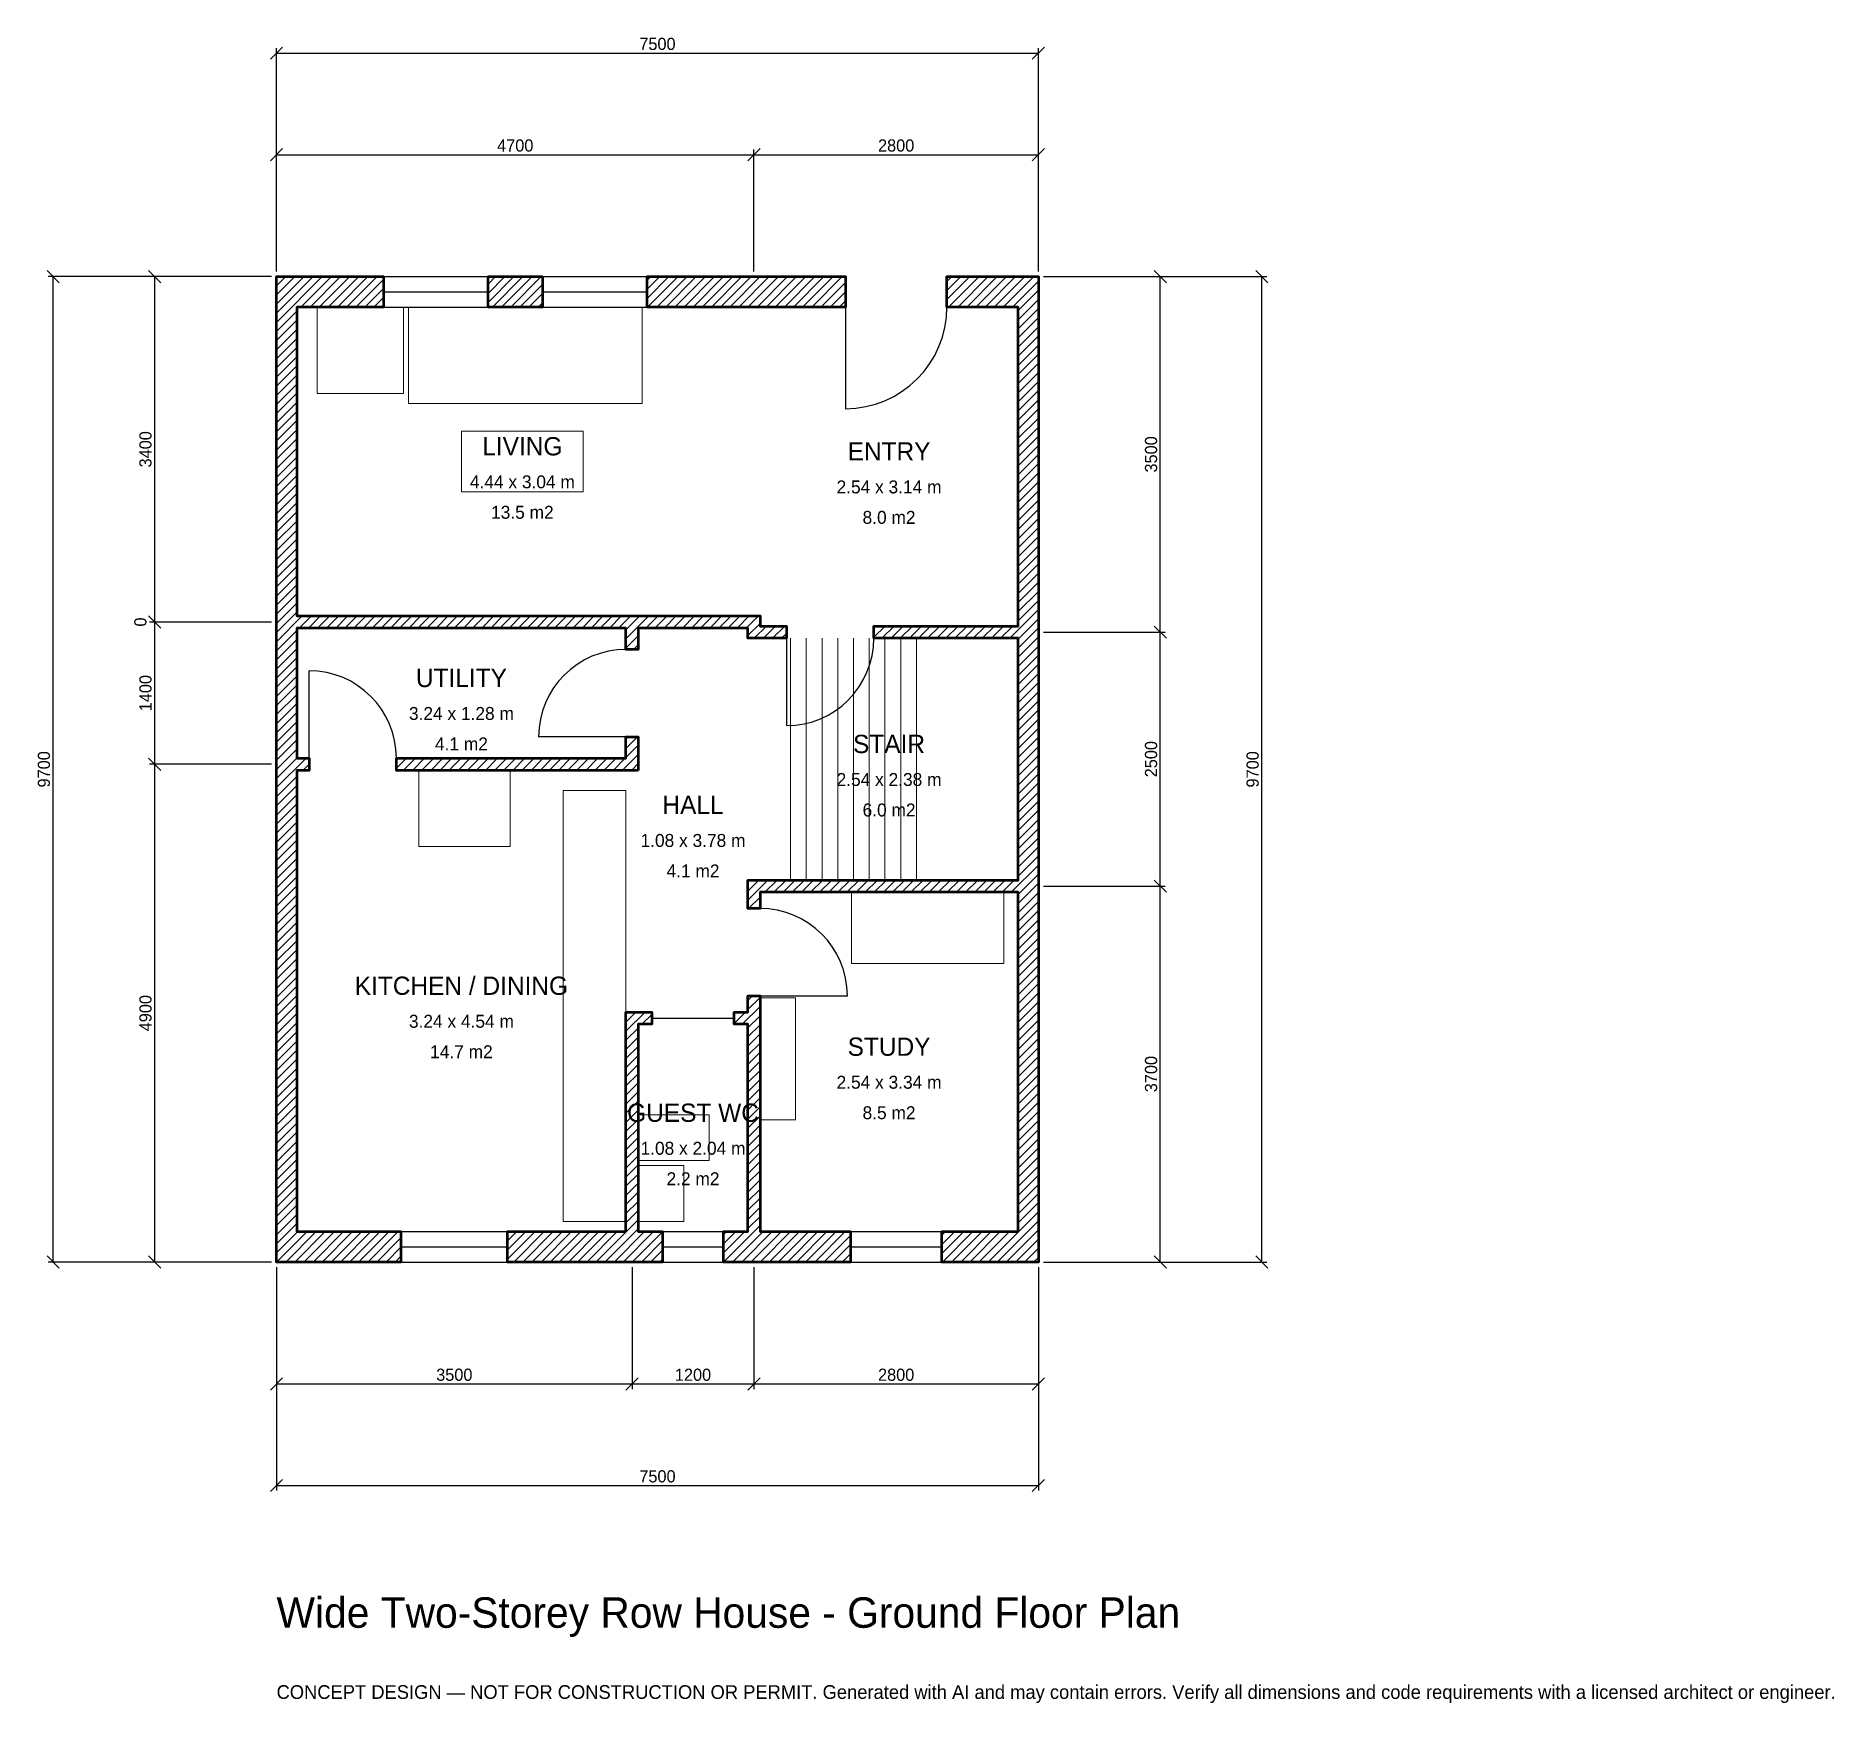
# Model space of a CAD drawing. Header units: millimetres. Extents: x -2369 to 15333, y -4341 to 12069.
import ezdxf
from ezdxf.enums import TextEntityAlignment as Align

# ---------------------------------------------------------------- set-up
doc = ezdxf.new("R2010")
doc.units = ezdxf.units.MM
for name, color, linetype, lineweight in [('A-ANNO-DIMS', 1, 'Continuous', 13), ('A-ANNO-TEXT', 7, 'Continuous', 18), ('A-AREA-IDEN', 7, 'Continuous', 18), ('A-DOOR', 2, 'Continuous', 25), ('A-FLOR-FIXT', 9, 'Continuous', 13), ('A-FLOR-STRS', 3, 'Continuous', 18), ('A-FURN', 9, 'Continuous', 13), ('A-GLAZ', 4, 'Continuous', 25), ('A-WALL', 7, 'Continuous', 50), ('A-WALL-PATT', 8, 'Continuous', 13)]:
    doc.layers.add(name, color=color, linetype=linetype, lineweight=lineweight)
doc.dimstyles.new('PLAN', dxfattribs={"dimtxt": 120, "dimasz": 80, "dimexe": 50, "dimexo": 50, "dimgap": 30, "dimtad": 1, "dimdec": 0, "dimtsz": 60, "dimcen": 2.5, "dimclrd": 1, "dimclre": 1, "dimazin": 3, "dimtfac": 1, "dimtmove": 0, "dimatfit": 3})

msp = doc.modelspace()

# ---------------------------------------------------------------- hatches: boundary and pattern name
at = {"layer": 'A-WALL-PATT'}
h = msp.add_hatch(dxfattribs=at)
h.set_pattern_fill('ANSI31', color=8, scale=20)
h.paths.add_polyline_path([(3350, 0), (2275, 0), (2275, 300), (3350, 300), (3440, 300), (3440, 2340), (3440, 2460), (3560, 2460), (3695, 2460), (3695, 2340), (3560, 2340), (3560, 300), (3650, 300), (3800, 300), (3800, 0), (3650, 0), (3560, 0), (3560, -0.001), (3440, -0.001), (3440, 0), (3350, 0)])
h.paths.add_polyline_path([(200, 0), (200, -0.001), (0, -0.001), (0, 0), (-0.001, 0), (-0.001, 0), (-0.001, 300), (0, 300), (0, 4800), (0, 4840), (-0.001, 4840), (-0.001, 4960), (0, 4960), (0, 5000), (0, 6200), (0, 6240), (-0.001, 6240), (-0.001, 6360), (0, 6360), (0, 6400), (0, 9400), (-0.001, 9400), (-0.001, 9700), (0, 9700), (0, 9700.001), (200, 9700.001), (200, 9700), (1051.6667, 9700), (1051.6667, 9400), (200, 9400), (200, 6400), (200, 6360), (3560, 6360), (3560, 6360), (4760, 6360), (4760, 6260), (5020, 6260), (5020, 6140), (4640, 6140), (4640, 6240), (3560, 6240), (3560, 6030), (3440, 6030), (3440, 6240), (3440, 6240), (200, 6240), (200, 6200), (200, 5000), (200, 4960), (320, 4960), (320, 4840), (200, 4840), (200, 4800), (200, 300), (1225, 300), (1225, 0), (200, 0)])
h.paths.add_polyline_path([(2618.3333, 9700), (2618.3333, 9400), (2081.6667, 9400), (2081.6667, 9700), (2618.3333, 9700)])
h.paths.add_polyline_path([(4550, 9700), (4850, 9700), (5600, 9700), (5600, 9400), (4850, 9400), (4550, 9400), (3648.3333, 9400), (3648.3333, 9700), (4550, 9700)])
h.paths.add_polyline_path([(7300, 9700), (7300, 9700.001), (7500, 9700.001), (7500, 9700), (7500.001, 9700), (7500.001, 9400), (7500, 9400), (7500, 6300), (7500, 6260), (7500.001, 6260), (7500.001, 6140), (7500, 6140), (7500, 6100), (7500, 3800), (7500, 3760), (7500.001, 3760), (7500.001, 3640), (7500, 3640), (7500, 3600), (7500, 300), (7500.001, 300), (7500.001, 0), (7500.001, 0), (7500, 0), (7500, -0.001), (7300, -0.001), (7300, 0), (6550, 0), (6550, 300), (7300, 300), (7300, 3600), (7300, 3640), (4760, 3640), (4760, 3480), (4640, 3480), (4640, 3640), (4640, 3760), (4760, 3760), (7300, 3760), (7300, 3800), (7300, 6100), (7300, 6140), (5880, 6140), (5880, 6260), (7300, 6260), (7300, 6300), (7300, 9400), (6600, 9400), (6600, 9700), (7300, 9700)])
h.paths.add_polyline_path([(4850, 0), (4760, 0), (4760, -0.001), (4640, -0.001), (4640, 0), (4550, 0), (4400, 0), (4400, 300), (4550, 300), (4640, 300), (4640, 2340), (4505, 2340), (4505, 2460), (4640, 2460), (4640, 2620), (4760, 2620), (4760, 2460), (4760, 2340), (4760, 300), (4850, 300), (5650, 300), (5650, 0), (4850, 0)])
h.paths.add_polyline_path([(3560, 4840), (3440, 4840), (1180, 4840), (1180, 4960), (3440, 4960), (3440, 5170), (3560, 5170), (3560, 4960), (3560, 4840)])

# ---------------------------------------------------------------- linework, layer by layer
at = {"layer": 'A-DOOR'}
for p, q in [((5600, 9400), (5600, 8400)), ((5020, 6140), (5020, 5280)), ((320, 4960), (320, 5820)), ((3440, 5170), (2580, 5170)), ((4760, 2620), (5620, 2620)), ((3695, 2400), (4505, 2400))]:
    msp.add_line(p, q, dxfattribs=at)
for centre, radius, start, end in [((5600, 9400), 1000, 270, 360), ((3440, 5170), 860, 90, 180), ((5020, 6140), 860, 270, 360), ((320, 4960), 860, 0, 90), ((4760, 2620), 860, 0, 90)]:
    msp.add_arc(centre, radius, start, end, dxfattribs=at)
at = {"layer": 'A-FLOR-FIXT'}
for points in [[(2820, 400), (3440, 400), (3440, 4640), (2820, 4640)], [(3560, 1000), (4260, 1000), (4260, 1450), (3560, 1450)], [(3560, 400), (4010, 400), (4010, 950), (3560, 950)]]:
    msp.add_lwpolyline(points, close=True, dxfattribs=at)
at = {"layer": 'A-FLOR-STRS'}
for p, q in [((5060, 3760), (5060, 6140)), ((5215, 3760), (5215, 6140)), ((5370, 3760), (5370, 6140)), ((5525, 3760), (5525, 6140)), ((5680, 3760), (5680, 6140)), ((5835, 3760), (5835, 6140)), ((5990, 3760), (5990, 6140)), ((6145, 3760), (6145, 6140)), ((6300, 3760), (6300, 6140))]:
    msp.add_line(p, q, dxfattribs=at)
at = {"layer": 'A-FURN'}
for points in [[(400, 8550), (1250, 8550), (1250, 9400), (400, 9400)], [(1300, 8450), (3600, 8450), (3600, 9400), (1300, 9400)], [(1820, 7580), (3020, 7580), (3020, 8180), (1820, 8180)], [(1400, 4090), (2300, 4090), (2300, 4840), (1400, 4840)], [(5660, 2940), (7160, 2940), (7160, 3640), (5660, 3640)], [(4760, 1400), (5110, 1400), (5110, 2600), (4760, 2600)]]:
    msp.add_lwpolyline(points, close=True, dxfattribs=at)
at = {"layer": 'A-GLAZ'}
for p, q in [((1051.6667, 9700), (2081.6667, 9700)), ((2618.3333, 9700), (3648.3333, 9700)), ((1051.6667, 9550), (2081.6667, 9550)), ((1051.6667, 9400), (2081.6667, 9400)), ((2618.3333, 9550), (3648.3333, 9550)), ((2618.3333, 9400), (3648.3333, 9400)), ((1225, 300), (2275, 300)), ((3800, 300), (4400, 300)), ((5650, 300), (6550, 300)), ((1225, 150), (2275, 150)), ((1225, 0), (2275, 0)), ((3800, 150), (4400, 150)), ((3800, 0), (4400, 0)), ((5650, 150), (6550, 150)), ((5650, 0), (6550, 0))]:
    msp.add_line(p, q, dxfattribs=at)
at = {"layer": 'A-WALL'}
for points in [[(200, 0), (200, -0.001), (0, -0.001), (0, 0), (-0.001, 0), (-0.001, 0), (-0.001, 300), (0, 300), (0, 4800), (0, 4840), (-0.001, 4840), (-0.001, 4960), (0, 4960), (0, 5000), (0, 6200), (0, 6240), (-0.001, 6240), (-0.001, 6360), (0, 6360), (0, 6400), (0, 9400), (-0.001, 9400), (-0.001, 9700), (0, 9700), (0, 9700.001), (200, 9700.001), (200, 9700), (1051.6667, 9700), (1051.6667, 9400), (200, 9400), (200, 6400), (200, 6360), (3560, 6360), (3560, 6360), (4760, 6360), (4760, 6260), (5020, 6260), (5020, 6140), (4640, 6140), (4640, 6240), (3560, 6240), (3560, 6030), (3440, 6030), (3440, 6240), (3440, 6240), (200, 6240), (200, 6200), (200, 5000), (200, 4960), (320, 4960), (320, 4840), (200, 4840), (200, 4800), (200, 300), (1225, 300), (1225, 0), (200, 0)], [(2618.3333, 9700), (2618.3333, 9400), (2081.6667, 9400), (2081.6667, 9700), (2618.3333, 9700)], [(4550, 9700), (4850, 9700), (5600, 9700), (5600, 9400), (4850, 9400), (4550, 9400), (3648.3333, 9400), (3648.3333, 9700), (4550, 9700)], [(7300, 9700), (7300, 9700.001), (7500, 9700.001), (7500, 9700), (7500.001, 9700), (7500.001, 9400), (7500, 9400), (7500, 6300), (7500, 6260), (7500.001, 6260), (7500.001, 6140), (7500, 6140), (7500, 6100), (7500, 3800), (7500, 3760), (7500.001, 3760), (7500.001, 3640), (7500, 3640), (7500, 3600), (7500, 300), (7500.001, 300), (7500.001, 0), (7500.001, 0), (7500, 0), (7500, -0.001), (7300, -0.001), (7300, 0), (6550, 0), (6550, 300), (7300, 300), (7300, 3600), (7300, 3640), (4760, 3640), (4760, 3480), (4640, 3480), (4640, 3640), (4640, 3760), (4760, 3760), (7300, 3760), (7300, 3800), (7300, 6100), (7300, 6140), (5880, 6140), (5880, 6260), (7300, 6260), (7300, 6300), (7300, 9400), (6600, 9400), (6600, 9700), (7300, 9700)], [(3560, 4840), (3440, 4840), (1180, 4840), (1180, 4960), (3440, 4960), (3440, 5170), (3560, 5170), (3560, 4960), (3560, 4840)], [(4850, 0), (4760, 0), (4760, -0.001), (4640, -0.001), (4640, 0), (4550, 0), (4400, 0), (4400, 300), (4550, 300), (4640, 300), (4640, 2340), (4505, 2340), (4505, 2460), (4640, 2460), (4640, 2620), (4760, 2620), (4760, 2460), (4760, 2340), (4760, 300), (4850, 300), (5650, 300), (5650, 0), (4850, 0)], [(3350, 0), (2275, 0), (2275, 300), (3350, 300), (3440, 300), (3440, 2340), (3440, 2460), (3560, 2460), (3695, 2460), (3695, 2340), (3560, 2340), (3560, 300), (3650, 300), (3800, 300), (3800, 0), (3650, 0), (3560, 0), (3560, -0.001), (3440, -0.001), (3440, 0), (3350, 0)]]:
    msp.add_lwpolyline(points, close=True, dxfattribs=at)

# ---------------------------------------------------------------- texts
at = {"layer": 'A-ANNO-TEXT'}
for s, height, p in [('Wide Two-Storey Row House - Ground Floor Plan', 300, (0, -3600)), ('CONCEPT DESIGN — NOT FOR CONSTRUCTION OR PERMIT. Generated with AI and may contain errors. Verify all dimensions and code requirements with a licensed architect or engineer.', 135, (0, -4300))]:
    msp.add_text(s, height=height, dxfattribs=at).set_placement(p)
at = {"layer": 'A-AREA-IDEN'}
for s, height, p in [('LIVING', 180, (2420, 8030)), ('ENTRY', 180, (6030, 7980)), ('4.44 x 3.04 m', 127.5, (2420, 7680)), ('2.54 x 3.14 m', 127.5, (6030, 7630)), ('13.5 m2', 127.5, (2420, 7380)), ('8.0 m2', 127.5, (6030, 7330)), ('UTILITY', 180, (1820, 5750)), ('3.24 x 1.28 m', 127.5, (1820, 5400)), ('4.1 m2', 127.5, (1820, 5100)), ('STAIR', 180, (6030, 5100)), ('2.54 x 2.38 m', 127.5, (6030, 4750)), ('HALL', 180, (4100, 4500)), ('6.0 m2', 127.5, (6030, 4450)), ('1.08 x 3.78 m', 127.5, (4100, 4150)), ('4.1 m2', 127.5, (4100, 3850)), ('KITCHEN / DINING', 180, (1820, 2720)), ('3.24 x 4.54 m', 127.5, (1820, 2370)), ('14.7 m2', 127.5, (1820, 2070)), ('STUDY', 180, (6030, 2120)), ('2.54 x 3.34 m', 127.5, (6030, 1770)), ('GUEST WC', 180, (4100, 1470)), ('8.5 m2', 127.5, (6030, 1470)), ('1.08 x 2.04 m', 127.5, (4100, 1120)), ('2.2 m2', 127.5, (4100, 820))]:
    msp.add_text(s, height=height, dxfattribs=at).set_placement(p, align=Align.MIDDLE_CENTER)

# ---------------------------------------------------------------- dimensions: what is measured, and where the dimension line sits
at = {"layer": 'A-ANNO-DIMS'}
for base, p1, p2, text in [((0, 11900), (0, 9700), (7500, 9700), '7500'), ((0, 10900), (0, 9700), (4700, 9700), '4700'), ((4700, 10900), (4700, 9700), (7500, 9700), '2800'), ((0, -1200), (0, 0), (3500, 0), '3500'), ((0, -2200), (0, 0), (7500, 0), '7500'), ((3500, -1200), (3500, 0), (4700, 0), '1200'), ((4700, -1200), (4700, 0), (7500, 0), '2800')]:
    msp.add_linear_dim(base=base, p1=p1, p2=p2, text=text, dimstyle='PLAN', dxfattribs=at).render()
for base, p1, p2, text in [((-2200, 0), (0, 0), (0, 9700), '9700'), ((-1200, 6300), (0, 6300), (0, 9700), '3400'), ((8700, 6200), (7500, 6200), (7500, 9700), '3500'), ((9700, 0), (7500, 0), (7500, 9700), '9700'), ((-1200, 6300), (0, 6300), (0, 6300), '0'), ((-1200, 4900), (0, 4900), (0, 6300), '1400'), ((8700, 3700), (7500, 3700), (7500, 6200), '2500'), ((-1200, 0), (0, 0), (0, 4900), '4900'), ((8700, 0), (7500, 0), (7500, 3700), '3700')]:
    msp.add_linear_dim(base=base, p1=p1, p2=p2, angle=90, text=text, dimstyle='PLAN', dxfattribs=at).render()

doc.saveas('drawing.dxf')
